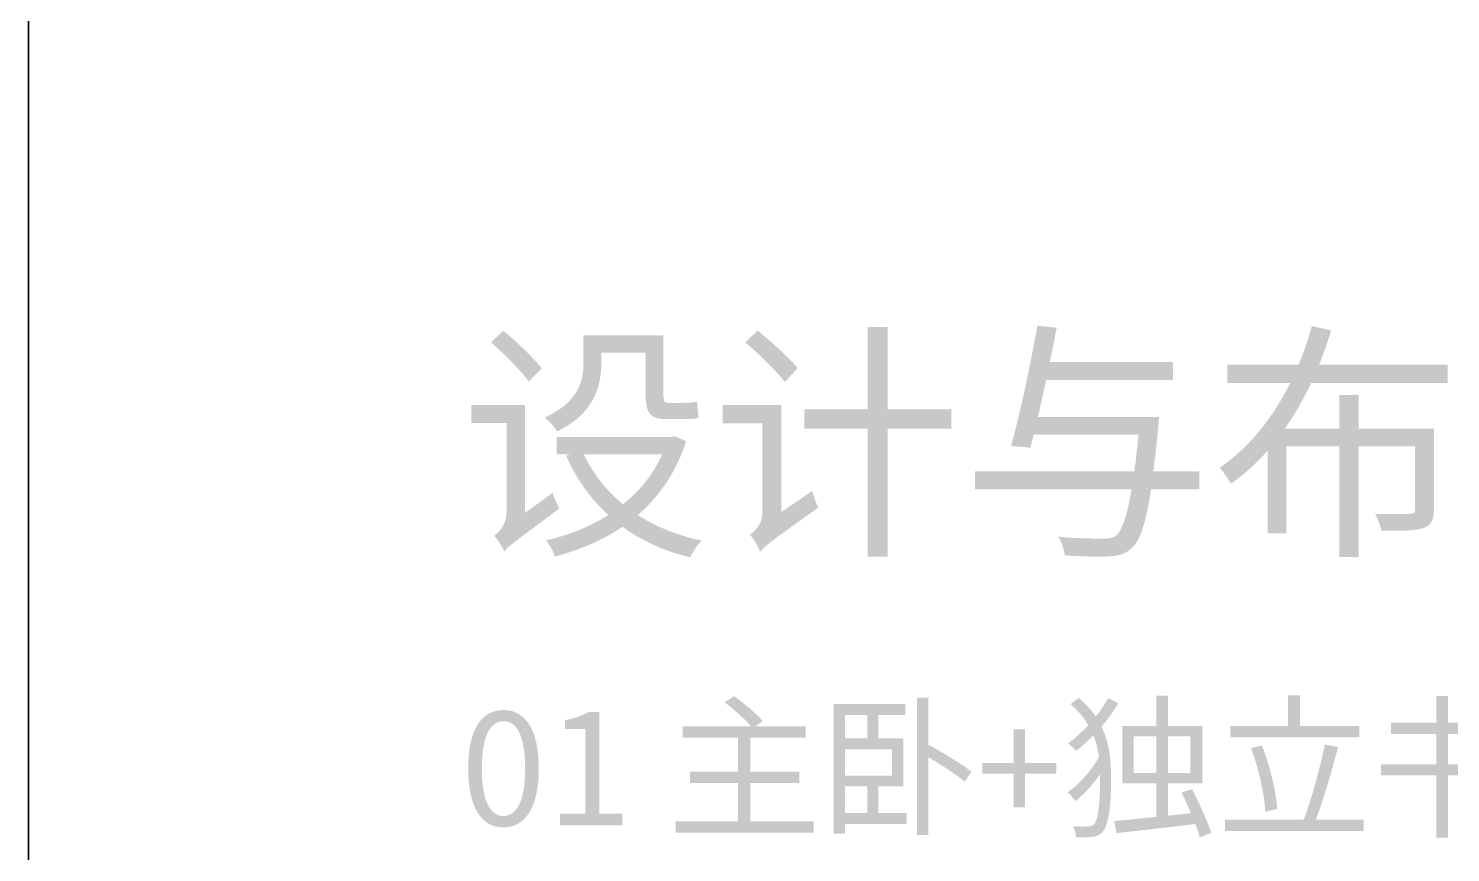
# Model space of a CAD drawing. Header units: millimetres. Extents: x -4600 to 229000, y -4300 to 19460.
# Drawn here: x 57400 to 60033, y 14945 to 16471 of the extents above; entities that cross this region are included whole.
import ezdxf

# ---------------------------------------------------------------- set-up
doc = ezdxf.new("R2010")
doc.units = ezdxf.units.MM
doc.header["$LTSCALE"] = 100
doc.layers.add('A-NOTE', color=7, linetype='Continuous', lineweight=18)
doc.layers.add('A-SHEET', color=7, linetype='Continuous', lineweight=35)

# ---------------------------------------------------------------- blocks, each defined once
blk = doc.blocks.new('A02_SHEET')
at = {"layer": 'A-NOTE'}
h = blk.add_hatch(color=256, dxfattribs=at)
edge = h.paths.add_edge_path()
edge.add_spline(control_points=[(18256.6, 15889.9), (18281.2, 15868.1), (18312.3, 15837.1), (18326.6, 15817.1)], knot_values=[0, 0, 0, 0, 1, 1, 1, 1], degree=3, periodic=0)
edge.add_line((18326.6, 15817.1), (18350.3, 15841.7))
edge.add_spline(control_points=[(18350.3, 15841.7), (18335.4, 15860.7), (18304.4, 15890.9), (18279.3, 15911.3)], knot_values=[0, 0, 0, 0, 1, 1, 1, 1], degree=3, periodic=0)
edge.add_line((18279.3, 15911.3), (18256.6, 15889.9))
h = blk.add_hatch(color=256, dxfattribs=at)
edge = h.paths.add_edge_path()
edge.add_spline(control_points=[(18727.4, 15889.5), (18753.4, 15867.7), (18785.8, 15836.1), (18800.7, 15816.2)], knot_values=[0, 0, 0, 0, 1, 1, 1, 1], degree=3, periodic=0)
edge.add_line((18800.7, 15816.2), (18824.3, 15842.2))
edge.add_spline(control_points=[(18824.3, 15842.2), (18808.6, 15861.2), (18775.6, 15890.9), (18750.1, 15911.7)], knot_values=[0, 0, 0, 0, 1, 1, 1, 1], degree=3, periodic=0)
edge.add_line((18750.1, 15911.7), (18727.4, 15889.5))
for points in [[(18954.2, 15918.2), (18954.2, 15765.6), (18836.4, 15765.6), (18836.4, 15729.9), (18954.2, 15729.9), (18954.2, 15492.9), (18990.9, 15492.9), (18990.9, 15729.9), (19108.7, 15729.9), (19108.7, 15765.6), (18990.9, 15765.6), (18990.9, 15918.2), (18954.2, 15918.2)], [(19732.2, 15235.7), (19732.2, 15179.2), (19625.3, 15179.2), (19625.3, 15158), (19864.5, 15158), (19864.5, 15179.2), (19754.5, 15179.2), (19754.5, 15235.7), (19732.2, 15235.7)], [(19224.2, 15028.2), (19245.1, 15028.2), (19245.1, 15091), (19303.6, 15091), (19303.6, 15110.5), (19245.1, 15110.5), (19245.1, 15173.2), (19224.2, 15173.2), (19224.2, 15110.5), (19166.1, 15110.5), (19166.1, 15091), (19224.2, 15091), (19224.2, 15028.2)]]:
    blk.add_hatch(color=256, dxfattribs=at).paths.add_polyline_path(points)
h = blk.add_hatch(color=256, dxfattribs=at)
edge = h.paths.add_edge_path()
edge.add_spline(control_points=[(19268.2, 15920.6), (19256.2, 15851), (19235.3, 15754.5), (19219.5, 15697.9)], knot_values=[0, 0, 0, 0, 1, 1, 1, 1], degree=3, periodic=0)
edge.add_line((19219.5, 15697.9), (19255.3, 15694.7))
edge.add_line((19255.3, 15694.7), (19261.3, 15718.8))
edge.add_line((19261.3, 15718.8), (19455.6, 15718.8))
edge.add_spline(control_points=[(19455.6, 15718.8), (19452.9, 15692.8), (19450.5, 15670.5), (19447.7, 15650.6)], knot_values=[0, 0, 0, 0, 1, 1, 1, 1], degree=3, periodic=0)
edge.add_line((19447.7, 15650.6), (19152.7, 15650.6))
edge.add_line((19152.7, 15650.6), (19152.7, 15617.7))
edge.add_line((19152.7, 15617.7), (19442.6, 15617.7))
edge.add_spline(control_points=[(19442.6, 15617.7), (19434.3, 15567.6), (19425, 15541.6), (19413.9, 15531.9)], knot_values=[0, 0, 0, 0, 1, 1, 1, 1], degree=3, periodic=0)
edge.add_spline(control_points=[(19413.9, 15531.9), (19407.9, 15526.8), (19401.4, 15526.3), (19389.8, 15526.3), (19376.8, 15526.3), (19342, 15526.3), (19306.7, 15530)], knot_values=[0, 0, 0, 0, 1, 1, 1, 2, 2, 2, 2], degree=3, periodic=0)
edge.add_spline(control_points=[(19306.7, 15530), (19313.2, 15520.3), (19317.9, 15505.4), (19318.8, 15495.2)], knot_values=[0, 0, 0, 0, 1, 1, 1, 1], degree=3, periodic=0)
edge.add_spline(control_points=[(19318.8, 15495.2), (19352.2, 15492.9), (19385.6, 15492.4), (19402.3, 15493.4)], knot_values=[0, 0, 0, 0, 1, 1, 1, 1], degree=3, periodic=0)
edge.add_spline(control_points=[(19402.3, 15493.4), (19420.8, 15494.7), (19432, 15498), (19444, 15509.6), (19458.9, 15524), (19469.1, 15555), (19478.8, 15617.7)], knot_values=[0, 0, 0, 0, 1, 1, 1, 2, 2, 2, 2], degree=3, periodic=0)
edge.add_line((19478.8, 15617.7), (19567.9, 15617.7))
edge.add_line((19567.9, 15617.7), (19567.9, 15650.6))
edge.add_line((19567.9, 15650.6), (19483, 15650.6))
edge.add_spline(control_points=[(19483, 15650.6), (19486.2, 15674.7), (19489, 15702.1), (19492.3, 15734.1), (19492.7, 15739.2), (19493.7, 15751.3), (19493.7, 15751.3)], knot_values=[0, 0, 0, 0, 1, 1, 1, 2, 2, 2, 2], degree=3, periodic=0)
edge.add_line((19493.7, 15751.3), (19269.2, 15751.3))
edge.add_line((19269.2, 15751.3), (19284.5, 15819.9))
edge.add_line((19284.5, 15819.9), (19519.2, 15819.9))
edge.add_line((19519.2, 15819.9), (19519.2, 15853.3))
edge.add_line((19519.2, 15853.3), (19291.4, 15853.3))
edge.add_line((19291.4, 15853.3), (19304, 15916.8))
edge.add_line((19304, 15916.8), (19268.2, 15920.6))
h = blk.add_hatch(color=256, dxfattribs=at)
edge = h.paths.add_edge_path()
edge.add_spline(control_points=[(19776.6, 15920.1), (19770.1, 15896.4), (19761.8, 15872.3), (19752, 15848.7)], knot_values=[0, 0, 0, 0, 1, 1, 1, 1], degree=3, periodic=0)
edge.add_line((19752, 15848.7), (19619.8, 15848.7))
edge.add_line((19619.8, 15848.7), (19619.8, 15814.8))
edge.add_line((19619.8, 15814.8), (19736.7, 15814.8))
edge.add_spline(control_points=[(19736.7, 15814.8), (19705.6, 15753.1), (19662.5, 15696.1), (19605.9, 15657.6)], knot_values=[0, 0, 0, 0, 1, 1, 1, 1], degree=3, periodic=0)
edge.add_spline(control_points=[(19605.9, 15657.6), (19612.4, 15650.1), (19621.7, 15636.7), (19626.8, 15627.9)], knot_values=[0, 0, 0, 0, 1, 1, 1, 1], degree=3, periodic=0)
edge.add_spline(control_points=[(19626.8, 15627.9), (19651.8, 15645.5), (19674.6, 15666.4), (19694.5, 15689.1)], knot_values=[0, 0, 0, 0, 1, 1, 1, 1], degree=3, periodic=0)
edge.add_line((19694.5, 15689.1), (19694.5, 15536))
edge.add_line((19694.5, 15536), (19729.3, 15536))
edge.add_line((19729.3, 15536), (19729.3, 15697))
edge.add_line((19729.3, 15697), (19827.6, 15697))
edge.add_line((19827.6, 15697), (19827.6, 15492.4))
edge.add_line((19827.6, 15492.4), (19862.9, 15492.4))
edge.add_line((19862.9, 15492.4), (19862.9, 15697))
edge.add_line((19862.9, 15697), (19967.7, 15697))
edge.add_line((19967.7, 15697), (19967.7, 15580.6))
edge.add_spline(control_points=[(19967.7, 15580.6), (19967.7, 15574.1), (19965.4, 15572.2), (19957.5, 15571.7)], knot_values=[0, 0, 0, 0, 1, 1, 1, 1], degree=3, periodic=0)
edge.add_spline(control_points=[(19957.5, 15571.7), (19950.1, 15571.7), (19923.2, 15571.3), (19893.5, 15572.2)], knot_values=[0, 0, 0, 0, 1, 1, 1, 1], degree=3, periodic=0)
edge.add_spline(control_points=[(19893.5, 15572.2), (19898.1, 15563.4), (19903.7, 15550.4), (19905.1, 15540.7)], knot_values=[0, 0, 0, 0, 1, 1, 1, 1], degree=3, periodic=0)
edge.add_spline(control_points=[(19905.1, 15540.7), (19945, 15540.7), (19969.6, 15540.7), (19984, 15546.2), (19998.3, 15551.8), (20002.5, 15561.5), (20002.5, 15580.1)], knot_values=[0, 0, 0, 0, 1, 1, 1, 2, 2, 2, 2], degree=3, periodic=0)
edge.add_line((20002.5, 15580.1), (20002.5, 15729.9))
edge.add_line((20002.5, 15729.9), (19967.7, 15729.9))
edge.add_line((19967.7, 15729.9), (19862.9, 15729.9))
edge.add_line((19862.9, 15729.9), (19862.9, 15792.5))
edge.add_line((19862.9, 15792.5), (19827.6, 15792.5))
edge.add_line((19827.6, 15792.5), (19827.6, 15729.9))
edge.add_line((19827.6, 15729.9), (19726.5, 15729.9))
edge.add_spline(control_points=[(19726.5, 15729.9), (19745.1, 15756.8), (19761.3, 15785.1), (19775.2, 15814.8)], knot_values=[0, 0, 0, 0, 1, 1, 1, 1], degree=3, periodic=0)
edge.add_line((19775.2, 15814.8), (20028, 15814.8))
edge.add_line((20028, 15814.8), (20028, 15848.7))
edge.add_line((20028, 15848.7), (19790.1, 15848.7))
edge.add_spline(control_points=[(19790.1, 15848.7), (19798.4, 15869.5), (19805.8, 15890.9), (19812.3, 15911.7)], knot_values=[0, 0, 0, 0, 1, 1, 1, 1], degree=3, periodic=0)
edge.add_line((19812.3, 15911.7), (19776.6, 15920.1))
h = blk.add_hatch(color=256, dxfattribs=at)
edge = h.paths.add_edge_path()
edge.add_line((18427.7, 15902.9), (18427.7, 15851.4))
edge.add_spline(control_points=[(18427.7, 15851.4), (18427.7, 15817.1), (18417.5, 15778.6), (18356.3, 15750.8)], knot_values=[0, 0, 0, 0, 1, 1, 1, 1], degree=3, periodic=0)
edge.add_spline(control_points=[(18356.3, 15750.8), (18362.8, 15745.2), (18374.9, 15731.8), (18379, 15724.8)], knot_values=[0, 0, 0, 0, 1, 1, 1, 1], degree=3, periodic=0)
edge.add_spline(control_points=[(18379, 15724.8), (18445.8, 15756.8), (18460.7, 15806.9), (18460.7, 15850.5)], knot_values=[0, 0, 0, 0, 1, 1, 1, 1], degree=3, periodic=0)
edge.add_line((18460.7, 15850.5), (18460.7, 15870.5))
edge.add_line((18460.7, 15870.5), (18542.8, 15870.5))
edge.add_line((18542.8, 15870.5), (18542.8, 15795.8))
edge.add_spline(control_points=[(18542.8, 15795.8), (18542.8, 15760.5), (18549.3, 15747.5), (18581.7, 15747.5), (18586.8, 15747.5), (18609.6, 15747.5), (18616.5, 15747.5), (18625.8, 15747.5), (18635.6, 15748), (18641.1, 15749.9)], knot_values=[0, 0, 0, 0, 1, 1, 1, 2, 2, 2, 3, 3, 3, 3], degree=3, periodic=0)
edge.add_spline(control_points=[(18641.1, 15749.9), (18639.7, 15757.7), (18638.8, 15771.2), (18637.9, 15780)], knot_values=[0, 0, 0, 0, 1, 1, 1, 1], degree=3, periodic=0)
edge.add_spline(control_points=[(18637.9, 15780), (18632.3, 15778.6), (18622.6, 15777.7), (18616.1, 15777.7), (18610, 15777.7), (18589.2, 15777.7), (18584.1, 15777.7), (18576.6, 15777.7), (18575.7, 15781.9), (18575.7, 15795.3)], knot_values=[0, 0, 0, 0, 1, 1, 1, 2, 2, 2, 3, 3, 3, 3], degree=3, periodic=0)
edge.add_line((18575.7, 15795.3), (18575.7, 15902.9))
edge.add_line((18575.7, 15902.9), (18427.7, 15902.9))
h = blk.add_hatch(color=256, dxfattribs=at)
edge = h.paths.add_edge_path()
edge.add_line((18219.9, 15774), (18219.9, 15740.6))
edge.add_line((18219.9, 15740.6), (18285.3, 15740.6))
edge.add_line((18285.3, 15740.6), (18285.3, 15574.1))
edge.add_spline(control_points=[(18285.3, 15574.1), (18285.3, 15552.7), (18271, 15537.4), (18262.2, 15531.9)], knot_values=[0, 0, 0, 0, 1, 1, 1, 1], degree=3, periodic=0)
edge.add_spline(control_points=[(18262.2, 15531.9), (18268.6, 15524.9), (18277.9, 15510.5), (18281.2, 15502.2)], knot_values=[0, 0, 0, 0, 1, 1, 1, 1], degree=3, periodic=0)
edge.add_spline(control_points=[(18281.2, 15502.2), (18288.1, 15511.4), (18300.7, 15520.7), (18383.2, 15582)], knot_values=[0, 0, 0, 0, 1, 1, 1, 1], degree=3, periodic=0)
edge.add_spline(control_points=[(18383.2, 15582), (18379, 15588.9), (18373.5, 15601.9), (18370.7, 15611.2)], knot_values=[0, 0, 0, 0, 1, 1, 1, 1], degree=3, periodic=0)
edge.add_line((18370.7, 15611.2), (18319.2, 15573.6))
edge.add_line((18319.2, 15573.6), (18319.2, 15774))
edge.add_line((18319.2, 15774), (18219.9, 15774))
h = blk.add_hatch(color=256, dxfattribs=at)
edge = h.paths.add_edge_path()
edge.add_line((18685.2, 15774), (18685.2, 15739.7))
edge.add_line((18685.2, 15739.7), (18758.9, 15739.7))
edge.add_line((18758.9, 15739.7), (18758.9, 15573.1))
edge.add_spline(control_points=[(18758.9, 15573.1), (18758.9, 15553.2), (18744.6, 15539.3), (18735.7, 15533.7)], knot_values=[0, 0, 0, 0, 1, 1, 1, 1], degree=3, periodic=0)
edge.add_spline(control_points=[(18735.7, 15533.7), (18742.2, 15526.8), (18751.5, 15511), (18754.8, 15501.7)], knot_values=[0, 0, 0, 0, 1, 1, 1, 1], degree=3, periodic=0)
edge.add_spline(control_points=[(18754.8, 15501.7), (18762.2, 15511.4), (18775.2, 15521.7), (18862.8, 15583.8)], knot_values=[0, 0, 0, 0, 1, 1, 1, 1], degree=3, periodic=0)
edge.add_spline(control_points=[(18862.8, 15583.8), (18859.1, 15590.3), (18853.6, 15605.1), (18851.2, 15614.4)], knot_values=[0, 0, 0, 0, 1, 1, 1, 1], degree=3, periodic=0)
edge.add_line((18851.2, 15614.4), (18794.2, 15575.5))
edge.add_line((18794.2, 15575.5), (18794.2, 15774))
edge.add_line((18794.2, 15774), (18685.2, 15774))
h = blk.add_hatch(color=256, dxfattribs=at)
edge = h.paths.add_edge_path()
edge.add_line((18378.1, 15714.6), (18378.1, 15682.1))
edge.add_line((18378.1, 15682.1), (18402.2, 15682.1))
edge.add_line((18402.2, 15682.1), (18395.7, 15679.8))
edge.add_spline(control_points=[(18395.7, 15679.8), (18414.3, 15637.1), (18440.7, 15600), (18473.7, 15569.9)], knot_values=[0, 0, 0, 0, 1, 1, 1, 1], degree=3, periodic=0)
edge.add_spline(control_points=[(18473.7, 15569.9), (18438.9, 15547.6), (18399, 15532.3), (18358.2, 15523)], knot_values=[0, 0, 0, 0, 1, 1, 1, 1], degree=3, periodic=0)
edge.add_spline(control_points=[(18358.2, 15523), (18364.7, 15515.6), (18372.1, 15501.7), (18374.9, 15492.9)], knot_values=[0, 0, 0, 0, 1, 1, 1, 1], degree=3, periodic=0)
edge.add_spline(control_points=[(18374.9, 15492.9), (18419.9, 15505), (18462.5, 15522.6), (18500.1, 15548.1)], knot_values=[0, 0, 0, 0, 1, 1, 1, 1], degree=3, periodic=0)
edge.add_spline(control_points=[(18500.1, 15548.1), (18535.4, 15522.1), (18577.6, 15503.1), (18625.3, 15491.5)], knot_values=[0, 0, 0, 0, 1, 1, 1, 1], degree=3, periodic=0)
edge.add_spline(control_points=[(18625.3, 15491.5), (18629.5, 15501.2), (18639.3, 15515.2), (18646.7, 15522.6)], knot_values=[0, 0, 0, 0, 1, 1, 1, 1], degree=3, periodic=0)
edge.add_spline(control_points=[(18646.7, 15522.6), (18602.2, 15531.9), (18562.3, 15548.1), (18528.4, 15569.9)], knot_values=[0, 0, 0, 0, 1, 1, 1, 1], degree=3, periodic=0)
edge.add_spline(control_points=[(18528.4, 15569.9), (18567.8, 15604.2), (18599.4, 15648.7), (18617.9, 15706.7)], knot_values=[0, 0, 0, 0, 1, 1, 1, 1], degree=3, periodic=0)
edge.add_line((18617.9, 15706.7), (18596.6, 15716))
edge.add_line((18596.6, 15716), (18590.6, 15714.6))
edge.add_line((18590.6, 15714.6), (18378.1, 15714.6))
edge = h.paths.add_edge_path(flags=0)
edge.add_spline(control_points=[(18573.4, 15682.1), (18556.7, 15645), (18531.7, 15614.4), (18501, 15589.8)], knot_values=[0, 0, 0, 0, 1, 1, 1, 1], degree=3, periodic=0)
edge.add_spline(control_points=[(18501, 15589.8), (18470, 15615.3), (18445.4, 15646.4), (18428.7, 15682.1)], knot_values=[0, 0, 0, 0, 1, 1, 1, 1], degree=3, periodic=0)
edge.add_line((18428.7, 15682.1), (18573.4, 15682.1))
h = blk.add_hatch(color=256, dxfattribs=at)
edge = h.paths.add_edge_path()
edge.add_spline(control_points=[(18689.3, 15222.8), (18706.8, 15209.9), (18726.9, 15191.5), (18738.3, 15178.4)], knot_values=[0, 0, 0, 0, 1, 1, 1, 1], degree=3, periodic=0)
edge.add_line((18738.3, 15178.4), (18611.7, 15178.4))
edge.add_line((18611.7, 15178.4), (18611.7, 15157.4))
edge.add_line((18611.7, 15157.4), (18713.7, 15157.4))
edge.add_line((18713.7, 15157.4), (18713.7, 15094.4))
edge.add_line((18713.7, 15094.4), (18624.9, 15094.4))
edge.add_line((18624.9, 15094.4), (18624.9, 15073.5))
edge.add_line((18624.9, 15073.5), (18713.7, 15073.5))
edge.add_line((18713.7, 15073.5), (18713.7, 15002.7))
edge.add_line((18713.7, 15002.7), (18598.2, 15002.7))
edge.add_line((18598.2, 15002.7), (18598.2, 14981.8))
edge.add_line((18598.2, 14981.8), (18853.8, 14981.8))
edge.add_line((18853.8, 14981.8), (18853.8, 15002.7))
edge.add_line((18853.8, 15002.7), (18736.9, 15002.7))
edge.add_line((18736.9, 15002.7), (18736.9, 15073.5))
edge.add_line((18736.9, 15073.5), (18827.4, 15073.5))
edge.add_line((18827.4, 15073.5), (18827.4, 15094.4))
edge.add_line((18827.4, 15094.4), (18736.9, 15094.4))
edge.add_line((18736.9, 15094.4), (18736.9, 15157.4))
edge.add_line((18736.9, 15157.4), (18839.2, 15157.4))
edge.add_line((18839.2, 15157.4), (18839.2, 15178.4))
edge.add_line((18839.2, 15178.4), (18746.1, 15178.4))
edge.add_line((18746.1, 15178.4), (18759.8, 15188.4))
edge.add_spline(control_points=[(18759.8, 15188.4), (18748.3, 15201.8), (18725.1, 15221.3), (18706.8, 15234.5)], knot_values=[0, 0, 0, 0, 1, 1, 1, 1], degree=3, periodic=0)
edge.add_line((18706.8, 15234.5), (18689.3, 15222.8))
h = blk.add_hatch(color=256, dxfattribs=at)
edge = h.paths.add_edge_path()
edge.add_line((19045.4, 15231.6), (19045.4, 14977.2))
edge.add_line((19045.4, 14977.2), (19066.6, 14977.2))
edge.add_line((19066.6, 14977.2), (19066.6, 15121.1))
edge.add_spline(control_points=[(19066.6, 15121.1), (19091.9, 15106.2), (19119.1, 15088.1), (19134, 15075.8)], knot_values=[0, 0, 0, 0, 1, 1, 1, 1], degree=3, periodic=0)
edge.add_line((19134, 15075.8), (19146, 15094.7))
edge.add_spline(control_points=[(19146, 15094.7), (19128.5, 15108.5), (19094.1, 15129.4), (19066.6, 15144.5)], knot_values=[0, 0, 0, 0, 1, 1, 1, 1], degree=3, periodic=0)
edge.add_line((19066.6, 15144.5), (19066.6, 15231.6))
edge.add_line((19066.6, 15231.6), (19045.4, 15231.6))
h = blk.add_hatch(color=256, dxfattribs=at)
edge = h.paths.add_edge_path()
edge.add_spline(control_points=[(19399.3, 15230.8), (19393.2, 15219.6), (19385.5, 15207.9), (19376.3, 15196.7)], knot_values=[0, 0, 0, 0, 1, 1, 1, 1], degree=3, periodic=0)
edge.add_spline(control_points=[(19376.3, 15196.7), (19368.3, 15208.4), (19358, 15219.9), (19344.8, 15231.1)], knot_values=[0, 0, 0, 0, 1, 1, 1, 1], degree=3, periodic=0)
edge.add_line((19344.8, 15231.1), (19329.6, 15219.6))
edge.add_spline(control_points=[(19329.6, 15219.6), (19344, 15207), (19354.9, 15194.1), (19362.6, 15180.6)], knot_values=[0, 0, 0, 0, 1, 1, 1, 1], degree=3, periodic=0)
edge.add_spline(control_points=[(19362.6, 15180.6), (19350.8, 15168), (19338.2, 15156.3), (19325.1, 15146.8)], knot_values=[0, 0, 0, 0, 1, 1, 1, 1], degree=3, periodic=0)
edge.add_spline(control_points=[(19325.1, 15146.8), (19329.9, 15143.4), (19336.5, 15137.4), (19340, 15133.1)], knot_values=[0, 0, 0, 0, 1, 1, 1, 1], degree=3, periodic=0)
edge.add_spline(control_points=[(19340, 15133.1), (19350.8, 15141.7), (19361.7, 15151.4), (19372, 15161.7)], knot_values=[0, 0, 0, 0, 1, 1, 1, 1], degree=3, periodic=0)
edge.add_spline(control_points=[(19372, 15161.7), (19377.2, 15148.8), (19380.4, 15135.4), (19382.1, 15121.6)], knot_values=[0, 0, 0, 0, 1, 1, 1, 1], degree=3, periodic=0)
edge.add_spline(control_points=[(19382.1, 15121.6), (19368.6, 15096.7), (19345.1, 15069.8), (19323.9, 15056.3)], knot_values=[0, 0, 0, 0, 1, 1, 1, 1], degree=3, periodic=0)
edge.add_spline(control_points=[(19323.9, 15056.3), (19329.1, 15052.3), (19335.1, 15044.8), (19338.5, 15040)], knot_values=[0, 0, 0, 0, 1, 1, 1, 1], degree=3, periodic=0)
edge.add_spline(control_points=[(19338.5, 15040), (19354, 15052), (19370.6, 15070.3), (19384.4, 15089.8)], knot_values=[0, 0, 0, 0, 1, 1, 1, 1], degree=3, periodic=0)
edge.add_line((19384.4, 15089.8), (19384.4, 15080.7))
edge.add_spline(control_points=[(19384.4, 15080.7), (19384.4, 15042.8), (19381.5, 15008.2), (19374.3, 14998.4), (19372, 14995.3), (19369.2, 14994.1), (19364.9, 14993.6), (19358.6, 14992.7), (19347.4, 14992.7), (19333.7, 14993.6)], knot_values=[0, 0, 0, 0, 1, 1, 1, 2, 2, 2, 3, 3, 3, 3], degree=3, periodic=0)
edge.add_spline(control_points=[(19333.7, 14993.6), (19337.4, 14987.6), (19339.7, 14979.8), (19340, 14972.9)], knot_values=[0, 0, 0, 0, 1, 1, 1, 1], degree=3, periodic=0)
edge.add_spline(control_points=[(19340, 14972.9), (19352, 14972.4), (19363.7, 14972.7), (19373.5, 14974.4)], knot_values=[0, 0, 0, 0, 1, 1, 1, 1], degree=3, periodic=0)
edge.add_spline(control_points=[(19373.5, 14974.4), (19380.6, 14975.5), (19386.1, 14978.7), (19389.8, 14983.8)], knot_values=[0, 0, 0, 0, 1, 1, 1, 1], degree=3, periodic=0)
edge.add_spline(control_points=[(19389.8, 14983.8), (19401.6, 14999.6), (19404.7, 15038.3), (19404.7, 15080.1), (19404.7, 15114.2), (19402.1, 15147.1), (19386.9, 15178.1)], knot_values=[0, 0, 0, 0, 1, 1, 1, 2, 2, 2, 2], degree=3, periodic=0)
edge.add_spline(control_points=[(19386.9, 15178.1), (19399, 15191.8), (19409.6, 15206.7), (19418.2, 15221.3)], knot_values=[0, 0, 0, 0, 1, 1, 1, 1], degree=3, periodic=0)
edge.add_line((19418.2, 15221.3), (19399.3, 15230.8))
h = blk.add_hatch(color=256, dxfattribs=at)
edge = h.paths.add_edge_path()
edge.add_line((19425.6, 15178.9), (19425.6, 15072.9))
edge.add_line((19425.6, 15072.9), (19488.6, 15072.9))
edge.add_line((19488.6, 15072.9), (19488.6, 15010.8))
edge.add_line((19488.6, 15010.8), (19410.7, 15003))
edge.add_line((19410.7, 15003), (19414.7, 14980.7))
edge.add_spline(control_points=[(19414.7, 14980.7), (19453.1, 14985), (19508.1, 14991), (19560.6, 14997.6)], knot_values=[0, 0, 0, 0, 1, 1, 1, 1], degree=3, periodic=0)
edge.add_spline(control_points=[(19560.6, 14997.6), (19564, 14988.4), (19566.9, 14980.1), (19568.9, 14973.2)], knot_values=[0, 0, 0, 0, 1, 1, 1, 1], degree=3, periodic=0)
edge.add_line((19568.9, 14973.2), (19590.4, 14981))
edge.add_spline(control_points=[(19590.4, 14981), (19583.5, 15001.6), (19568, 15036), (19554.8, 15062)], knot_values=[0, 0, 0, 0, 1, 1, 1, 1], degree=3, periodic=0)
edge.add_line((19554.8, 15062), (19535.1, 15056))
edge.add_spline(control_points=[(19535.1, 15056), (19540.8, 15044.3), (19546.8, 15030.8), (19552.5, 15017.6)], knot_values=[0, 0, 0, 0, 1, 1, 1, 1], degree=3, periodic=0)
edge.add_line((19552.5, 15017.6), (19510.1, 15013))
edge.add_line((19510.1, 15013), (19510.1, 15072.9))
edge.add_line((19510.1, 15072.9), (19573.5, 15072.9))
edge.add_line((19573.5, 15072.9), (19573.5, 15178.9))
edge.add_line((19573.5, 15178.9), (19510.1, 15178.9))
edge.add_line((19510.1, 15178.9), (19510.1, 15235.1))
edge.add_line((19510.1, 15235.1), (19488.6, 15235.1))
edge.add_line((19488.6, 15235.1), (19488.6, 15178.9))
edge.add_line((19488.6, 15178.9), (19425.6, 15178.9))
h.paths.add_polyline_path([(19446.8, 15160), (19488.6, 15160), (19488.6, 15092.1), (19446.8, 15092.1), (19446.8, 15160)], flags=0)
h.paths.add_polyline_path([(19510.1, 15160), (19551.4, 15160), (19551.4, 15092.1), (19510.1, 15092.1), (19510.1, 15160)], flags=0)
h = blk.add_hatch(color=256, dxfattribs=at)
edge = h.paths.add_edge_path()
edge.add_line((19923.3, 15185.5), (19923.3, 15164.6))
edge.add_line((19923.3, 15164.6), (20006.9, 15164.6))
edge.add_line((20006.9, 15164.6), (20006.9, 15108.2))
edge.add_line((20006.9, 15108.2), (19904.4, 15108.2))
edge.add_line((19904.4, 15108.2), (19904.4, 15087.5))
edge.add_line((19904.4, 15087.5), (20006.9, 15087.5))
edge.add_line((20006.9, 15087.5), (20006.9, 14972.4))
edge.add_line((20006.9, 14972.4), (20028.7, 14972.4))
edge.add_line((20028.7, 14972.4), (20028.7, 15087.5))
edge.add_line((20028.7, 15087.5), (20134.7, 15087.5))
edge.add_spline(control_points=[(20134.7, 15087.5), (20131.5, 15046), (20127.5, 15027.9), (20121.8, 15022.8), (20118.9, 15020.2), (20115.8, 15019.9), (20109.8, 15019.9), (20103.2, 15019.9), (20084.6, 15020.2), (20066.5, 15021.9)], knot_values=[0, 0, 0, 0, 1, 1, 1, 2, 2, 2, 3, 3, 3, 3], degree=3, periodic=0)
edge.add_spline(control_points=[(20066.5, 15021.9), (20070.5, 15015.9), (20073.4, 15007.3), (20074, 15001)], knot_values=[0, 0, 0, 0, 1, 1, 1, 1], degree=3, periodic=0)
edge.add_spline(control_points=[(20074, 15001), (20091.4, 15000.2), (20108.6, 14999.9), (20117.5, 15000.4)], knot_values=[0, 0, 0, 0, 1, 1, 1, 1], degree=3, periodic=0)
edge.add_spline(control_points=[(20117.5, 15000.4), (20127.5, 15001.3), (20134.1, 15003), (20139.8, 15009.3)], knot_values=[0, 0, 0, 0, 1, 1, 1, 1], degree=3, periodic=0)
edge.add_spline(control_points=[(20139.8, 15009.3), (20148.4, 15017.6), (20153, 15040.8), (20157.3, 15098.4)], knot_values=[0, 0, 0, 0, 1, 1, 1, 1], degree=3, periodic=0)
edge.add_spline(control_points=[(20157.3, 15098.4), (20157.6, 15101.6), (20158.2, 15108.2), (20158.2, 15108.2)], knot_values=[0, 0, 0, 0, 1, 1, 1, 1], degree=3, periodic=0)
edge.add_line((20158.2, 15108.2), (20116.4, 15108.2))
edge.add_line((20116.4, 15108.2), (20116.4, 15185.5))
edge.add_line((20116.4, 15185.5), (20028.7, 15185.5))
edge.add_line((20028.7, 15185.5), (20028.7, 15234.8))
edge.add_line((20028.7, 15234.8), (20006.9, 15234.8))
edge.add_line((20006.9, 15234.8), (20006.9, 15185.5))
edge.add_line((20006.9, 15185.5), (19923.3, 15185.5))
h.paths.add_polyline_path([(20028.7, 15108.2), (20028.7, 15164.6), (20095.2, 15164.6), (20095.2, 15108.2), (20028.7, 15108.2)], flags=0)
edge = h.paths.add_edge_path(flags=0)
edge.add_spline(control_points=[(20092.6, 15212.7), (20110.9, 15200.4), (20134.7, 15182.9), (20146.4, 15171.8)], knot_values=[0, 0, 0, 0, 1, 1, 1, 1], degree=3, periodic=0)
edge.add_line((20146.4, 15171.8), (20159.6, 15188.1))
edge.add_spline(control_points=[(20159.6, 15188.1), (20147.6, 15198.7), (20123.2, 15215.6), (20105.5, 15227.1)], knot_values=[0, 0, 0, 0, 1, 1, 1, 1], degree=3, periodic=0)
edge.add_line((20105.5, 15227.1), (20092.6, 15212.7))
h = blk.add_hatch(color=256, dxfattribs=at)
edge = h.paths.add_edge_path()
edge.add_spline(control_points=[(18279.6, 14991.3), (18319.5, 14991.3), (18345, 15027.4), (18345, 15100.7), (18345, 15173.5), (18319.5, 15208.7), (18279.6, 15208.7), (18239.5, 15208.7), (18214.3, 15173.5), (18214.3, 15100.7), (18214.3, 15027.4), (18239.5, 14991.3), (18279.6, 14991.3)], knot_values=[0, 0, 0, 0, 1, 1, 1, 2, 2, 2, 3, 3, 3, 4, 4, 4, 4], degree=3, periodic=0)
edge = h.paths.add_edge_path(flags=0)
edge.add_spline(control_points=[(18279.6, 15012.5), (18255.9, 15012.5), (18239.5, 15039.1), (18239.5, 15100.7), (18239.5, 15162), (18255.9, 15188.1), (18279.6, 15188.1), (18303.4, 15188.1), (18319.8, 15162), (18319.8, 15100.7), (18319.8, 15039.1), (18303.4, 15012.5), (18279.6, 15012.5)], knot_values=[0, 0, 0, 0, 1, 1, 1, 2, 2, 2, 3, 3, 3, 4, 4, 4, 4], degree=3, periodic=0)
h = blk.add_hatch(color=256, dxfattribs=at)
edge = h.paths.add_edge_path()
edge.add_line((18384.2, 14995), (18499.4, 14995))
edge.add_line((18499.4, 14995), (18499.4, 15016.8))
edge.add_line((18499.4, 15016.8), (18457.3, 15016.8))
edge.add_line((18457.3, 15016.8), (18457.3, 15205))
edge.add_line((18457.3, 15205), (18437.2, 15205))
edge.add_spline(control_points=[(18437.2, 15205), (18425.8, 15198.4), (18412.3, 15193.5), (18393.7, 15190.1)], knot_values=[0, 0, 0, 0, 1, 1, 1, 1], degree=3, periodic=0)
edge.add_line((18393.7, 15190.1), (18393.7, 15173.5))
edge.add_line((18393.7, 15173.5), (18431.2, 15173.5))
edge.add_line((18431.2, 15173.5), (18431.2, 15016.8))
edge.add_line((18431.2, 15016.8), (18384.2, 15016.8))
edge.add_line((18384.2, 15016.8), (18384.2, 14995))
h = blk.add_hatch(color=256, dxfattribs=at)
h.paths.add_polyline_path([(18891.3, 15219.9), (18891.3, 14979.8), (18911.9, 14979.8), (18911.9, 14997.9), (19026.5, 14997.9), (19026.5, 15017.9), (18973.5, 15017.9), (18973.5, 15067.5), (19019.9, 15067.5), (19019.9, 15156), (18973.5, 15156), (18973.5, 15199.8), (19024, 15199.8), (19024, 15219.9), (18891.3, 15219.9)])
h.paths.add_polyline_path([(18911.9, 15136), (18999, 15136), (18999, 15087.3), (18911.9, 15087.3), (18911.9, 15136)], flags=0)
h.paths.add_polyline_path([(18911.9, 15067.5), (18953.2, 15067.5), (18953.2, 15017.9), (18911.9, 15017.9), (18911.9, 15067.5)], flags=0)
h.paths.add_polyline_path([(18911.9, 15156), (18911.9, 15199.8), (18953.2, 15199.8), (18953.2, 15156), (18911.9, 15156)], flags=0)
h = blk.add_hatch(color=256, dxfattribs=at)
edge = h.paths.add_edge_path()
edge.add_spline(control_points=[(19800.4, 15144.8), (19792, 15102.4), (19775.7, 15042.8), (19761.4, 15005.9)], knot_values=[0, 0, 0, 0, 1, 1, 1, 1], degree=3, periodic=0)
edge.add_line((19761.4, 15005.9), (19615.6, 15005.9))
edge.add_line((19615.6, 15005.9), (19615.6, 14984.7))
edge.add_line((19615.6, 14984.7), (19872.6, 14984.7))
edge.add_line((19872.6, 14984.7), (19872.6, 15005.9))
edge.add_line((19872.6, 15005.9), (19784, 15005.9))
edge.add_spline(control_points=[(19784, 15005.9), (19797.8, 15042.6), (19813.8, 15096.7), (19825, 15140.3)], knot_values=[0, 0, 0, 0, 1, 1, 1, 1], degree=3, periodic=0)
edge.add_line((19825, 15140.3), (19800.4, 15144.8))
edge = h.paths.add_edge_path(flags=0)
edge.add_spline(control_points=[(19663.7, 15138), (19678, 15100.7), (19688.9, 15051.7), (19690.3, 15020.2)], knot_values=[0, 0, 0, 0, 1, 1, 1, 1], degree=3, periodic=0)
edge.add_line((19690.3, 15020.2), (19712.4, 15025.7))
edge.add_spline(control_points=[(19712.4, 15025.7), (19710.1, 15057.5), (19699.2, 15105.3), (19684, 15143.1)], knot_values=[0, 0, 0, 0, 1, 1, 1, 1], degree=3, periodic=0)
edge.add_line((19684, 15143.1), (19663.7, 15138))
at = {"layer": 'A-SHEET'}
blk.add_line((17400, -3900), (17400, 19060), dxfattribs=at)

msp = doc.modelspace()

# ---------------------------------------------------------------- block references
msp.add_blockref('A02_SHEET', (40000, 0))

doc.saveas('drawing.dxf')
